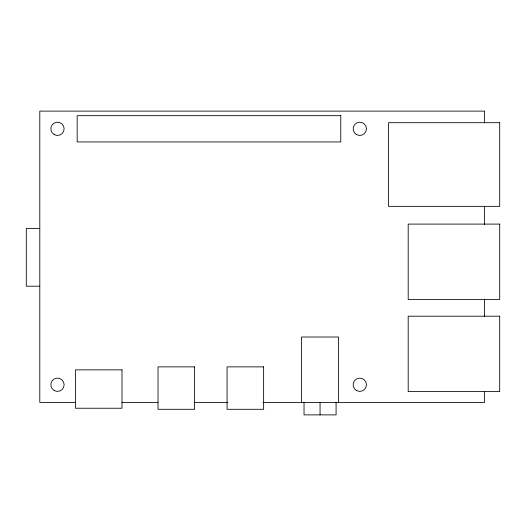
<?xml version="1.0" encoding="UTF-8"?>
<svg xmlns="http://www.w3.org/2000/svg" width="526" height="526" viewBox="0 0 526 526"><rect width="100%" height="100%" fill="white"/><g stroke="black" fill="none" stroke-linecap="round" stroke-linejoin="round"><path stroke-width="0.79" d="M39.798 228.488L26.3 228.488L26.3 286.21L39.798 286.21M75.442 402.449L39.798 402.449L39.798 111.117L484.604 111.117L484.604 122.689M121.868 402.449L158.03 402.449M194.087 402.449L227.732 402.449M263.02 402.449L484.604 402.449L484.604 391.607M484.604 206.31L484.604 224.365M484.604 299.044L484.604 316.277M338.573 402.449L338.573 337.015L301.536 337.015L301.536 402.449M336.081 402.449L336.081 414.882L304.028 414.882L304.028 402.449M320.058 402.449L320.058 414.882M340.769 115.674L77.171 115.674L77.171 141.941L340.769 141.941L340.769 115.674M499.7 122.689L388.517 122.689L388.517 206.343L499.7 206.343L499.7 122.689M499.7 224.096L408.196 224.096L408.196 299.504L499.7 299.504L499.7 224.096M499.7 316.198L408.196 316.198L408.196 391.607L499.7 391.607L499.7 316.198M194.607 366.872L158.03 366.872L158.03 409.294L194.607 409.294L194.607 366.872M263.631 366.872L227.061 366.872L227.061 409.294L263.631 409.294L263.631 366.872M121.993 369.863L75.442 369.863L75.442 408.229L121.993 408.229L121.993 369.863M54.165 390.516A6.647 6.647 0 0 0 64.139 384.756A6.647 6.647 0 0 0 54.165 378.996A6.647 6.647 0 0 0 54.165 390.516M356.464 134.564A6.647 6.647 0 0 0 366.438 128.804A6.647 6.647 0 0 0 356.464 123.051A6.647 6.647 0 0 0 356.464 134.564M356.464 390.516A6.647 6.647 0 0 0 366.438 384.756A6.647 6.647 0 0 0 356.464 378.996A6.647 6.647 0 0 0 356.464 390.516M54.165 134.564A6.647 6.647 0 0 0 64.139 128.804A6.647 6.647 0 0 0 54.165 123.051A6.647 6.647 0 0 0 54.165 134.564"/></g></svg>
